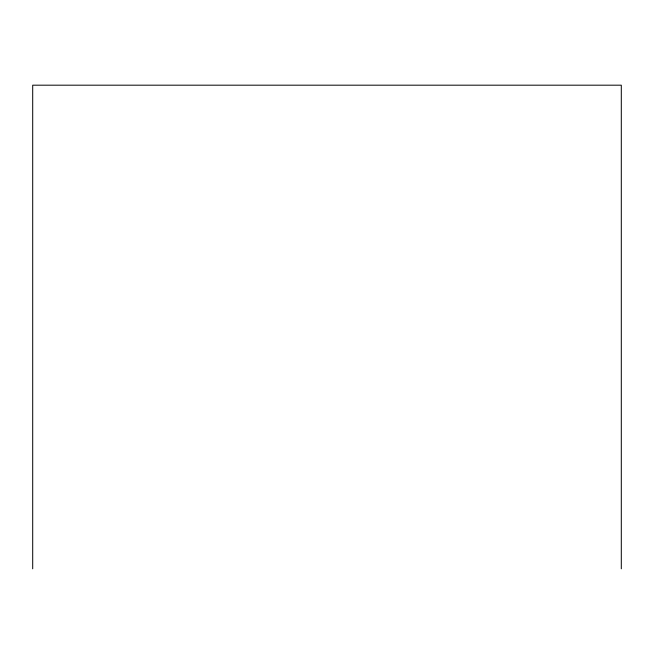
<?xml version="1.0" encoding="UTF-8"?>
<svg xmlns="http://www.w3.org/2000/svg" width="654" height="654" viewBox="0 0 654 654"><rect width="100%" height="100%" fill="white"/><g stroke="black" fill="none" stroke-linecap="round" stroke-linejoin="round"><path stroke-width="0.98" d="M621.3 568.817L621.3 85.184L32.7 85.184L32.7 568.817"/></g></svg>
